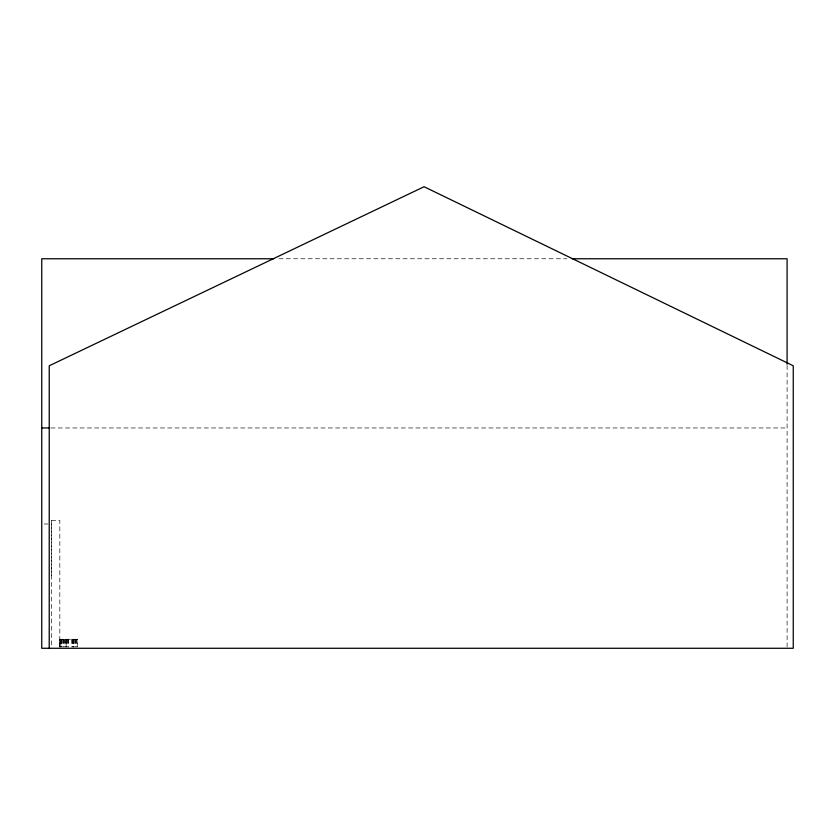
<?xml version="1.0" encoding="UTF-8"?>
<svg xmlns="http://www.w3.org/2000/svg" width="835" height="835" viewBox="0 0 835 835"><rect width="100%" height="100%" fill="white"/><g stroke="black" fill="none" stroke-linecap="round" stroke-linejoin="round"><path stroke-width="0.63" stroke-dasharray="4.17 3.13" d="M278.9 258.766L566.881 258.766M50.872 427.958L787.092 427.958M51.572 520.435L59.817 520.435L59.817 646.989M44.213 523.983L47.908 523.983M787.092 365.49L787.092 646.968M77.436 646.989L77.436 639.266L59.421 639.266L59.421 646.989M77.039 639.266L77.039 646.989M76.496 639.266L76.496 646.989M75.369 639.266L75.338 646.989M75.046 639.266L75.046 646.989M73.939 639.266L73.939 646.989M73.866 639.266L73.866 646.989M73.396 639.266L73.396 646.989M73.146 639.266L73.146 646.989M72.509 639.266L72.509 646.989M72.384 639.266L72.384 646.989M71.455 639.266L71.601 646.989M68.324 639.266L68.324 646.989M68.084 639.266L68.084 646.989M67.374 639.266L67.374 646.989M66.268 639.266L66.268 646.989M66.163 646.989L66.038 639.266L66.017 646.989M65.767 639.266L65.767 646.989M64.566 639.266L64.566 646.989M63.877 639.266L63.877 646.989M63.752 639.266L63.752 646.989M62.5 639.266L62.5 646.989M61.686 639.266L61.686 646.989M61.498 639.266L61.498 646.989M60.871 639.266L60.83 646.989L60.757 639.266M60.631 639.266L60.631 646.989M60.381 639.266L60.381 646.989M59.64 639.266L59.64 646.989M51.603 523.983L51.603 646.979M51.373 520.435L51.373 576.15"/><path stroke-width="1.25" d="M273.692 258.766L41.75 258.766L41.75 648.273L793.25 648.273L793.25 365.782L424.086 186.727L49.223 365.782L49.223 648.273M572.09 258.766L787.092 258.766L787.092 364.185M41.75 427.958L49.568 427.958"/></g></svg>
